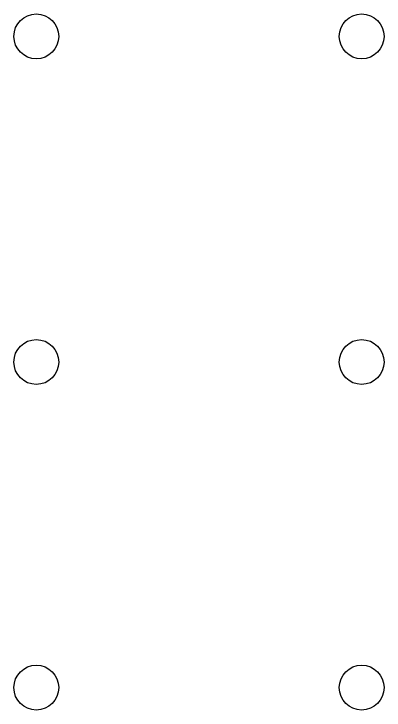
# Model space of a CAD drawing. Header units: inches. Extents: x 0.31 to 2.98, y 0.29 to 1.78.
# Drawn here: x 2.686 to 2.7998, y 1.123 to 1.3368 of the extents above; entities that cross this region are included whole.
import ezdxf

# ---------------------------------------------------------------- set-up
doc = ezdxf.new("R2010")
doc.units = ezdxf.units.IN
doc.header["$MEASUREMENT"] = 0
doc.layers.add('BLACK', color=250, linetype='CONTINUOUS')

msp = doc.modelspace()

# ---------------------------------------------------------------- linework, layer by layer
at = {"layer": 'BLACK'}
for centre in [(2.69291, 1.32992), (2.69291, 1.32992), (2.79291, 1.32992), (2.79291, 1.32992), (2.69291, 1.22992), (2.69291, 1.22992), (2.79291, 1.22992), (2.79291, 1.22992), (2.69291, 1.12992), (2.69291, 1.12992), (2.79291, 1.12992), (2.79291, 1.12992)]:
    msp.add_circle(centre, 0.00689, dxfattribs=at)

doc.saveas('drawing.dxf')
